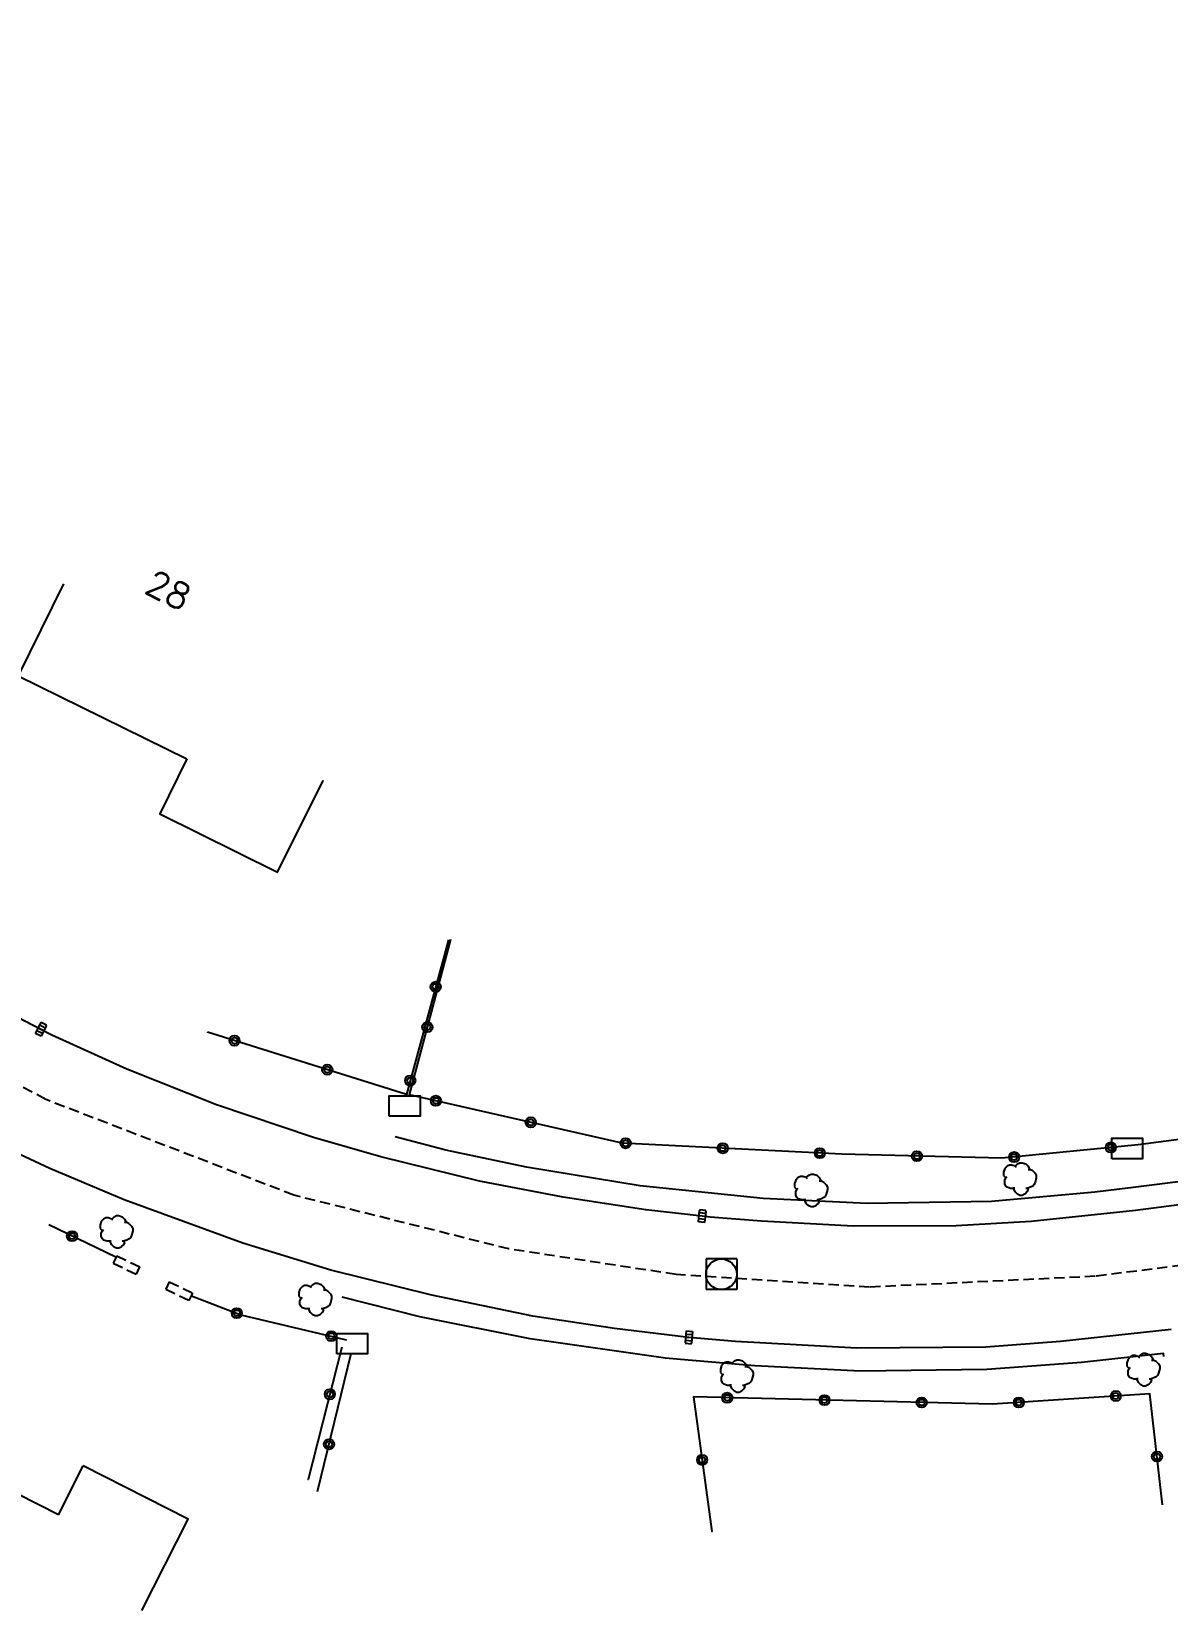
# Model space of a CAD drawing. Header units: millimetres. Extents: x 135000 to 136000, y 129211 to 130000.
# Drawn here: x 135112.2 to 135167.6, y 129575.2 to 129652.3 of the extents above; entities that cross this region are included whole.
import ezdxf
from ezdxf.enums import TextEntityAlignment as Align

# ---------------------------------------------------------------- set-up
doc = ezdxf.new("R2010")
doc.units = ezdxf.units.MM
doc.linetypes.add('DASHED', pattern=[0.75, 0.5, -0.25])
doc.layers.get('0').update_dxf_attribs({"linetype": 'CONTINUOUS'})
for name, color, linetype in [('W0001', 6, 'DASHED'), ('W0008', 7, 'CONTINUOUS'), ('W0100', 7, 'CONTINUOUS'), ('W0105', 7, 'CONTINUOUS'), ('W0112', 1, 'DASHED'), ('W0300', 7, 'CONTINUOUS'), ('W0322', 7, 'CONTINUOUS'), ('W0400', 7, 'CONTINUOUS'), ('W0420', 7, 'CONTINUOUS'), ('W0991', 7, 'CONTINUOUS'), ('W1471', 7, 'CONTINUOUS')]:
    doc.layers.add(name, color=color, linetype=linetype)
doc.styles.get("Standard").update_dxf_attribs({"font": 'romans.shx', "width": 0.85})

# ---------------------------------------------------------------- blocks, each defined once
blk = doc.blocks.new('T300')
for p, q in [((-0.171, 0.743), (-0.057, 0.8)), ((-0.057, 0.8), (0.057, 0.8)), ((0.057, 0.8), (0.229, 0.743)), ((-0.8, 0.514), (-0.857, 0.343)), ((-0.857, 0.343), (-0.857, 0.171)), ((-0.857, 0.171), (-0.743, 0.057)), ((-0.686, 0.629), (-0.8, 0.514)), ((-0.8, -0.057), (-0.743, 0.057)), ((-0.743, 0.057), (-0.686, 0.114)), ((-0.571, 0.686), (-0.686, 0.629)), ((-0.457, 0.686), (-0.571, 0.686)), ((-0.286, 0.629), (-0.457, 0.686)), ((-0.286, 0.629), (-0.171, 0.743)), ((-0.229, 0.571), (-0.286, 0.629)), ((0.229, 0.743), (0.343, 0.629)), ((0.343, 0.629), (0.4, 0.514)), ((0.457, 0.457), (0.343, 0.457)), ((0.4, 0.514), (0.4, 0.457)), ((0.571, 0.4), (0.457, 0.457)), ((0.571, 0.4), (0.686, 0.286)), ((0.686, 0.286), (0.743, 0.171)), ((0.743, 0.057), (0.686, -0.171)), ((0.743, 0.171), (0.743, 0.057)), ((-0.8, -0.171), (-0.8, -0.057)), ((-0.8, -0.229), (-0.8, -0.171)), ((-0.743, -0.343), (-0.8, -0.229)), ((-0.686, -0.4), (-0.743, -0.343)), ((-0.514, -0.457), (-0.686, -0.4)), ((-0.4, -0.457), (-0.514, -0.457)), ((-0.4, -0.457), (-0.343, -0.457)), ((-0.343, -0.457), (-0.343, -0.4)), ((-0.343, -0.514), (-0.343, -0.457)), ((-0.286, -0.629), (-0.343, -0.514)), ((-0.171, -0.743), (-0.286, -0.629)), ((-0.057, -0.8), (-0.171, -0.743)), ((0.171, -0.743), (0.057, -0.8)), ((0.229, -0.686), (0.171, -0.743)), ((0.286, -0.457), (0.229, -0.457)), ((0.286, -0.629), (0.229, -0.686)), ((0.457, -0.4), (0.286, -0.457)), ((0.343, -0.514), (0.286, -0.629)), ((0.343, -0.514), (0.343, -0.457)), ((0.571, -0.343), (0.457, -0.4)), ((0.629, -0.286), (0.571, -0.343)), ((0.686, -0.171), (0.629, -0.286)), ((0.057, -0.8), (-0.057, -0.8))]:
    blk.add_line(p, q)
blk = doc.blocks.new('T1471')
at = {"color": 0, "linetype": 'Continuous', "flags": 128}
blk.add_lwpolyline([(-0.75, -0.5), (-0.75, 0.5), (0.75, 0.5), (0.75, -0.5), (-0.75, -0.5)], dxfattribs=at)
blk = doc.blocks.new('T400')
for p, q in [((-0.15, 0.3), (0.15, 0.3)), ((-0.15, -0.25), (-0.15, 0.3)), ((-0.15, 0.15), (0.15, 0.15)), ((-0.15, 0), (0.15, 0)), ((0.15, 0.3), (0.15, -0.25)), ((-0.15, -0.15), (0.15, -0.15)), ((-0.15, -0.25), (-0.15, -0.3)), ((-0.15, -0.3), (0.15, -0.3)), ((0.15, -0.3), (0.15, -0.25))]:
    blk.add_line(p, q)
blk = doc.blocks.new('T420')
for p, q in [((0.75, 0.75), (-0.75, 0.75)), ((-0.75, 0.75), (-0.75, -0.75)), ((0.75, 0.75), (0.75, -0.75)), ((0.75, -0.75), (-0.75, -0.75))]:
    blk.add_line(p, q)
blk.add_ellipse((0, 0), major_axis=(-0.53, 0.53), ratio=1, start_param=3.926991, end_param=10.210176)
blk = doc.blocks.new('t322o')
at = {"color": 0, "linetype": 'Continuous'}
for radius in [0.25, 0.15]:
    blk.add_circle((0, 0), radius, dxfattribs=at)

msp = doc.modelspace()

# ---------------------------------------------------------------- linework, layer by layer
at = {"layer": 'W0001'}
msp.add_lwpolyline([(135195.041, 129595.942), (135184.012, 129594.013), (135164.114, 129591.496), (135153.09, 129590.964), (135143.643, 129591.582), (135135.473, 129592.832), (135124.961, 129595.46), (135112.846, 129600.134), (135104.069, 129604.805), (135097.513, 129608.919), (135087.508, 129617.032), (135081.238, 129623.366), (135074.346, 129631.758), (135069.284, 129639.57), (135062.102, 129651.201), (135053.755, 129664.747), (135043.494, 129681.404), (135031.134, 129701.482), (135020.994, 129717.902), (135009.515, 129736.472), (135003.841, 129745.704)], dxfattribs=at)
at = {"layer": 'W0008'}
for points in [[(135182.416, 129596.822), (135166.092, 129594.703), (135160.997, 129594.173), (135157.327, 129593.959), (135152.293, 129593.938), (135147.81, 129594.181), (135145.309, 129594.387), (135144.917, 129594.43), (135142.17, 129594.74), (135138.134, 129595.354), (135134.046, 129596.14), (135129.211, 129597.326), (135125.925, 129598.272), (135121.191, 129599.876), (135116.804, 129601.606), (135113.145, 129603.268), (135112.602, 129603.547), (135109.526, 129605.14)], [(135167.826, 129588.903), (135162.421, 129588.306), (135158.781, 129588.039), (135152.475, 129587.981), (135146.553, 129588.314), (135144.27, 129588.512), (135140.636, 129588.941), (135136.643, 129589.549), (135131.708, 129590.566), (135126.777, 129591.801), (135122.475, 129593.113), (135116.685, 129595.223), (135113.043, 129596.758), (135110.38, 129597.998)]]:
    msp.add_lwpolyline(points, dxfattribs=at)
at = {"layer": 'W0100'}
for q in [(135099.895, 129586.744), (135114.681, 129582.234)]:
    msp.add_line((135113.468, 129579.846), q, dxfattribs=at)
for points in [[(135113.715, 129625.314), (135111.505, 129620.829), (135119.739, 129616.771)], [(135119.739, 129616.771), (135118.417, 129614.089), (135124.177, 129611.239), (135126.395, 129615.72), (135126.395, 129615.72), (135126.395, 129615.72), (135126.395, 129615.72), (135126.395, 129615.72), (135126.395, 129615.72), (135126.395, 129615.72), (135126.395, 129615.72), (135126.395, 129615.72), (135126.395, 129615.72), (135126.395, 129615.72), (135126.395, 129615.72), (135126.395, 129615.72), (135126.395, 129615.72), (135126.395, 129615.72), (135126.395, 129615.72), (135126.395, 129615.72), (135126.395, 129615.72), (135126.395, 129615.72), (135126.395, 129615.72), (135126.395, 129615.72), (135126.395, 129615.72), (135126.395, 129615.72), (135126.395, 129615.72), (135126.395, 129615.72), (135126.395, 129615.72), (135126.395, 129615.72), (135126.395, 129615.72), (135126.395, 129615.72), (135126.395, 129615.72), (135126.395, 129615.72), (135126.395, 129615.72), (135126.395, 129615.72), (135126.395, 129615.72), (135126.395, 129615.72), (135126.395, 129615.72), (135126.395, 129615.72), (135126.395, 129615.72), (135126.395, 129615.72), (135126.395, 129615.72), (135126.395, 129615.72), (135126.395, 129615.72), (135126.395, 129615.72), (135126.395, 129615.72), (135126.395, 129615.72), (135126.395, 129615.72), (135126.395, 129615.72), (135126.395, 129615.72), (135126.395, 129615.72), (135126.395, 129615.72), (135126.395, 129615.72), (135126.395, 129615.72), (135126.395, 129615.72), (135126.395, 129615.72), (135126.395, 129615.72), (135126.395, 129615.72), (135126.395, 129615.72), (135126.395, 129615.72), (135126.395, 129615.72), (135126.395, 129615.72), (135126.395, 129615.72), (135126.395, 129615.72), (135126.395, 129615.72), (135126.395, 129615.72), (135126.395, 129615.72), (135126.395, 129615.72), (135126.395, 129615.72), (135126.395, 129615.72), (135126.395, 129615.72), (135126.395, 129615.72), (135126.395, 129615.72), (135126.395, 129615.72), (135126.395, 129615.72), (135126.395, 129615.72), (135126.395, 129615.72), (135126.395, 129615.72), (135126.395, 129615.72), (135126.395, 129615.72), (135126.395, 129615.72), (135126.395, 129615.72), (135126.395, 129615.72), (135126.395, 129615.72), (135126.395, 129615.72), (135126.395, 129615.72), (135126.395, 129615.72), (135126.395, 129615.72), (135126.395, 129615.72), (135126.395, 129615.72), (135126.395, 129615.72), (135126.395, 129615.72), (135126.395, 129615.72), (135126.395, 129615.72), (135126.395, 129615.72), (135126.395, 129615.72), (135126.395, 129615.72), (135126.395, 129615.72), (135126.395, 129615.72), (135126.395, 129615.72), (135126.395, 129615.72), (135126.395, 129615.72), (135126.395, 129615.72), (135126.395, 129615.72), (135126.395, 129615.72), (135126.395, 129615.72), (135126.395, 129615.72), (135126.395, 129615.72), (135126.395, 129615.72), (135126.395, 129615.72), (135126.395, 129615.72), (135126.395, 129615.72), (135126.395, 129615.72), (135126.395, 129615.72), (135126.395, 129615.72), (135126.395, 129615.72), (135126.395, 129615.72)], [(135117.535, 129575.174), (135119.801, 129579.632), (135114.681, 129582.234)]]:
    msp.add_lwpolyline(points, dxfattribs=at)
at = {"layer": 'W0105'}
for points in [[(135186.617, 129627.525), (135186.786, 129627.531), (135189.38, 129607.518), (135189.514, 129605.925), (135189.407, 129604.51), (135189.032, 129603.06), (135188.4, 129601.724), (135187.524, 129600.608), (135186.298, 129599.482), (135185.153, 129598.834), (135183.514, 129598.205), (135180.223, 129597.627), (135165.847, 129595.822), (135164.106, 129595.606), (135159.052, 129595.155), (135152.972, 129595.055), (135147.904, 129595.295), (135141.884, 129595.916), (135136.33, 129596.825), (135132.402, 129597.656), (135129.913, 129598.3)], [(135167.474, 129587.577), (135167.461, 129587.719), (135163.452, 129587.288), (135158.82, 129586.935), (135152.659, 129586.86), (135147.488, 129587.117), (135143.858, 129587.426), (135143.128, 129587.494), (135136.509, 129588.44), (135131.129, 129589.523), (135127.33, 129590.475)]]:
    msp.add_lwpolyline(points, dxfattribs=at)
at = {"layer": 'W0112'}
for points in [[(135116.313, 129592.501), (135116.14, 129592.141), (135117.276, 129591.594), (135117.45, 129591.954), (135117.45, 129591.954), (135117.45, 129591.954), (135117.45, 129591.954), (135117.45, 129591.954), (135117.45, 129591.954), (135117.45, 129591.954), (135117.45, 129591.954), (135117.45, 129591.954), (135117.45, 129591.954), (135117.45, 129591.954), (135117.45, 129591.954), (135117.45, 129591.954), (135117.45, 129591.954), (135117.45, 129591.954), (135117.45, 129591.954), (135117.45, 129591.954), (135117.45, 129591.954), (135117.45, 129591.954), (135117.45, 129591.954), (135117.45, 129591.954), (135117.45, 129591.954), (135117.45, 129591.954), (135117.45, 129591.954), (135117.45, 129591.954), (135117.45, 129591.954), (135117.45, 129591.954), (135117.45, 129591.954), (135117.45, 129591.954), (135117.45, 129591.954), (135117.45, 129591.954), (135117.45, 129591.954), (135117.45, 129591.954), (135117.45, 129591.954), (135117.45, 129591.954), (135117.45, 129591.954), (135117.45, 129591.954), (135117.45, 129591.954), (135117.45, 129591.954), (135117.45, 129591.954), (135117.45, 129591.954), (135117.45, 129591.954), (135117.45, 129591.954), (135117.45, 129591.954), (135117.45, 129591.954), (135117.45, 129591.954), (135117.45, 129591.954), (135117.45, 129591.954), (135117.45, 129591.954), (135117.45, 129591.954), (135117.45, 129591.954), (135117.45, 129591.954), (135117.45, 129591.954), (135117.45, 129591.954), (135117.45, 129591.954), (135117.45, 129591.954), (135117.45, 129591.954), (135117.45, 129591.954), (135117.45, 129591.954), (135117.45, 129591.954), (135117.45, 129591.954), (135117.45, 129591.954), (135117.45, 129591.954), (135117.45, 129591.954), (135117.45, 129591.954), (135117.45, 129591.954), (135117.45, 129591.954), (135117.45, 129591.954), (135117.45, 129591.954), (135117.45, 129591.954), (135117.45, 129591.954), (135117.45, 129591.954), (135117.45, 129591.954), (135117.45, 129591.954), (135117.45, 129591.954), (135117.45, 129591.954), (135117.45, 129591.954), (135117.45, 129591.954), (135117.45, 129591.954), (135117.45, 129591.954), (135117.45, 129591.954), (135117.45, 129591.954), (135117.45, 129591.954), (135117.45, 129591.954), (135117.45, 129591.954), (135117.45, 129591.954), (135117.45, 129591.954), (135117.45, 129591.954), (135117.45, 129591.954), (135117.45, 129591.954), (135117.45, 129591.954), (135117.45, 129591.954), (135117.45, 129591.954), (135117.45, 129591.954), (135117.45, 129591.954), (135117.45, 129591.954), (135117.45, 129591.954), (135117.45, 129591.954), (135117.45, 129591.954), (135117.45, 129591.954), (135117.45, 129591.954), (135117.45, 129591.954), (135117.45, 129591.954), (135117.45, 129591.954), (135117.45, 129591.954), (135117.45, 129591.954), (135117.45, 129591.954), (135117.45, 129591.954), (135117.45, 129591.954), (135117.45, 129591.954), (135117.45, 129591.954), (135117.45, 129591.954), (135117.45, 129591.954), (135117.45, 129591.954), (135117.45, 129591.954), (135117.45, 129591.954), (135117.45, 129591.954)], [(135116.313, 129592.501), (135117.45, 129591.954), (135117.45, 129591.954), (135117.45, 129591.954), (135117.45, 129591.954), (135117.45, 129591.954), (135117.45, 129591.954), (135117.45, 129591.954), (135117.45, 129591.954), (135117.45, 129591.954), (135117.45, 129591.954), (135117.45, 129591.954), (135117.45, 129591.954), (135117.45, 129591.954), (135117.45, 129591.954), (135117.45, 129591.954), (135117.45, 129591.954), (135117.45, 129591.954), (135117.45, 129591.954), (135117.45, 129591.954), (135117.45, 129591.954), (135117.45, 129591.954), (135117.45, 129591.954), (135117.45, 129591.954), (135117.45, 129591.954), (135117.45, 129591.954), (135117.45, 129591.954), (135117.45, 129591.954), (135117.45, 129591.954), (135117.45, 129591.954), (135117.45, 129591.954), (135117.45, 129591.954), (135117.45, 129591.954), (135117.45, 129591.954), (135117.45, 129591.954), (135117.45, 129591.954), (135117.45, 129591.954), (135117.45, 129591.954), (135117.45, 129591.954), (135117.45, 129591.954), (135117.45, 129591.954), (135117.45, 129591.954), (135117.45, 129591.954), (135117.45, 129591.954), (135117.45, 129591.954), (135117.45, 129591.954), (135117.45, 129591.954), (135117.45, 129591.954), (135117.45, 129591.954), (135117.45, 129591.954), (135117.45, 129591.954), (135117.45, 129591.954), (135117.45, 129591.954), (135117.45, 129591.954), (135117.45, 129591.954), (135117.45, 129591.954), (135117.45, 129591.954), (135117.45, 129591.954), (135117.45, 129591.954), (135117.45, 129591.954), (135117.45, 129591.954), (135117.45, 129591.954), (135117.45, 129591.954), (135117.45, 129591.954), (135117.45, 129591.954), (135117.45, 129591.954), (135117.45, 129591.954), (135117.45, 129591.954), (135117.45, 129591.954), (135117.45, 129591.954), (135117.45, 129591.954), (135117.45, 129591.954), (135117.45, 129591.954), (135117.45, 129591.954), (135117.45, 129591.954), (135117.45, 129591.954), (135117.45, 129591.954), (135117.45, 129591.954), (135117.45, 129591.954), (135117.45, 129591.954), (135117.45, 129591.954), (135117.45, 129591.954), (135117.45, 129591.954), (135117.45, 129591.954), (135117.45, 129591.954), (135117.45, 129591.954), (135117.45, 129591.954), (135117.45, 129591.954), (135117.45, 129591.954), (135117.45, 129591.954), (135117.45, 129591.954), (135117.45, 129591.954), (135117.45, 129591.954), (135117.45, 129591.954), (135117.45, 129591.954), (135117.45, 129591.954), (135117.45, 129591.954), (135117.45, 129591.954), (135117.45, 129591.954), (135117.45, 129591.954), (135117.45, 129591.954), (135117.45, 129591.954), (135117.45, 129591.954), (135117.45, 129591.954), (135117.45, 129591.954), (135117.45, 129591.954), (135117.45, 129591.954), (135117.45, 129591.954), (135117.45, 129591.954), (135117.45, 129591.954), (135117.45, 129591.954), (135117.45, 129591.954), (135117.45, 129591.954), (135117.45, 129591.954), (135117.45, 129591.954), (135117.45, 129591.954), (135117.45, 129591.954), (135117.45, 129591.954), (135117.45, 129591.954), (135117.45, 129591.954)], [(135118.885, 129591.227), (135118.71, 129590.867), (135119.852, 129590.313), (135120.026, 129590.673), (135120.026, 129590.673), (135120.026, 129590.673), (135120.026, 129590.673), (135120.026, 129590.673), (135120.026, 129590.673), (135120.026, 129590.673), (135120.026, 129590.673), (135120.026, 129590.673), (135120.026, 129590.673), (135120.026, 129590.673), (135120.026, 129590.673), (135120.026, 129590.673), (135120.026, 129590.673), (135120.026, 129590.673), (135120.026, 129590.673), (135120.026, 129590.673), (135120.026, 129590.673), (135120.026, 129590.673), (135120.026, 129590.673), (135120.026, 129590.673), (135120.026, 129590.673), (135120.026, 129590.673), (135120.026, 129590.673), (135120.026, 129590.673), (135120.026, 129590.673), (135120.026, 129590.673), (135120.026, 129590.673), (135120.026, 129590.673), (135120.026, 129590.673), (135120.026, 129590.673), (135120.026, 129590.673), (135120.026, 129590.673), (135120.026, 129590.673), (135120.026, 129590.673), (135120.026, 129590.673), (135120.026, 129590.673), (135120.026, 129590.673), (135120.026, 129590.673), (135120.026, 129590.673), (135120.026, 129590.673), (135120.026, 129590.673), (135120.026, 129590.673), (135120.026, 129590.673), (135120.026, 129590.673), (135120.026, 129590.673), (135120.026, 129590.673), (135120.026, 129590.673), (135120.026, 129590.673), (135120.026, 129590.673), (135120.026, 129590.673), (135120.026, 129590.673), (135120.026, 129590.673), (135120.026, 129590.673), (135120.026, 129590.673), (135120.026, 129590.673), (135120.026, 129590.673), (135120.026, 129590.673), (135120.026, 129590.673), (135120.026, 129590.673), (135120.026, 129590.673), (135120.026, 129590.673), (135120.026, 129590.673), (135120.026, 129590.673), (135120.026, 129590.673), (135120.026, 129590.673), (135120.026, 129590.673), (135120.026, 129590.673), (135120.026, 129590.673), (135120.026, 129590.673), (135120.026, 129590.673), (135120.026, 129590.673), (135120.026, 129590.673), (135120.026, 129590.673), (135120.026, 129590.673), (135120.026, 129590.673), (135120.026, 129590.673), (135120.026, 129590.673), (135120.026, 129590.673), (135120.026, 129590.673), (135120.026, 129590.673), (135120.026, 129590.673), (135120.026, 129590.673), (135120.026, 129590.673), (135120.026, 129590.673), (135120.026, 129590.673), (135120.026, 129590.673), (135120.026, 129590.673), (135120.026, 129590.673), (135120.026, 129590.673), (135120.026, 129590.673), (135120.026, 129590.673), (135120.026, 129590.673), (135120.026, 129590.673), (135120.026, 129590.673), (135120.026, 129590.673), (135120.026, 129590.673), (135120.026, 129590.673), (135120.026, 129590.673), (135120.026, 129590.673), (135120.026, 129590.673), (135120.026, 129590.673), (135120.026, 129590.673), (135120.026, 129590.673), (135120.026, 129590.673), (135120.026, 129590.673), (135120.026, 129590.673), (135120.026, 129590.673), (135120.026, 129590.673), (135120.026, 129590.673), (135120.026, 129590.673), (135120.026, 129590.673), (135120.026, 129590.673), (135120.026, 129590.673), (135120.026, 129590.673), (135120.026, 129590.673), (135120.026, 129590.673)], [(135118.885, 129591.227), (135120.026, 129590.673), (135120.026, 129590.673), (135120.026, 129590.673), (135120.026, 129590.673), (135120.026, 129590.673), (135120.026, 129590.673), (135120.026, 129590.673), (135120.026, 129590.673), (135120.026, 129590.673), (135120.026, 129590.673), (135120.026, 129590.673), (135120.026, 129590.673), (135120.026, 129590.673), (135120.026, 129590.673), (135120.026, 129590.673), (135120.026, 129590.673), (135120.026, 129590.673), (135120.026, 129590.673), (135120.026, 129590.673), (135120.026, 129590.673), (135120.026, 129590.673), (135120.026, 129590.673), (135120.026, 129590.673), (135120.026, 129590.673), (135120.026, 129590.673), (135120.026, 129590.673), (135120.026, 129590.673), (135120.026, 129590.673), (135120.026, 129590.673), (135120.026, 129590.673), (135120.026, 129590.673), (135120.026, 129590.673), (135120.026, 129590.673), (135120.026, 129590.673), (135120.026, 129590.673), (135120.026, 129590.673), (135120.026, 129590.673), (135120.026, 129590.673), (135120.026, 129590.673), (135120.026, 129590.673), (135120.026, 129590.673), (135120.026, 129590.673), (135120.026, 129590.673), (135120.026, 129590.673), (135120.026, 129590.673), (135120.026, 129590.673), (135120.026, 129590.673), (135120.026, 129590.673), (135120.026, 129590.673), (135120.026, 129590.673), (135120.026, 129590.673), (135120.026, 129590.673), (135120.026, 129590.673), (135120.026, 129590.673), (135120.026, 129590.673), (135120.026, 129590.673), (135120.026, 129590.673), (135120.026, 129590.673), (135120.026, 129590.673), (135120.026, 129590.673), (135120.026, 129590.673), (135120.026, 129590.673), (135120.026, 129590.673), (135120.026, 129590.673), (135120.026, 129590.673), (135120.026, 129590.673), (135120.026, 129590.673), (135120.026, 129590.673), (135120.026, 129590.673), (135120.026, 129590.673), (135120.026, 129590.673), (135120.026, 129590.673), (135120.026, 129590.673), (135120.026, 129590.673), (135120.026, 129590.673), (135120.026, 129590.673), (135120.026, 129590.673), (135120.026, 129590.673), (135120.026, 129590.673), (135120.026, 129590.673), (135120.026, 129590.673), (135120.026, 129590.673), (135120.026, 129590.673), (135120.026, 129590.673), (135120.026, 129590.673), (135120.026, 129590.673), (135120.026, 129590.673), (135120.026, 129590.673), (135120.026, 129590.673), (135120.026, 129590.673), (135120.026, 129590.673), (135120.026, 129590.673), (135120.026, 129590.673), (135120.026, 129590.673), (135120.026, 129590.673), (135120.026, 129590.673), (135120.026, 129590.673), (135120.026, 129590.673), (135120.026, 129590.673), (135120.026, 129590.673), (135120.026, 129590.673), (135120.026, 129590.673), (135120.026, 129590.673), (135120.026, 129590.673), (135120.026, 129590.673), (135120.026, 129590.673), (135120.026, 129590.673), (135120.026, 129590.673), (135120.026, 129590.673), (135120.026, 129590.673), (135120.026, 129590.673), (135120.026, 129590.673), (135120.026, 129590.673), (135120.026, 129590.673), (135120.026, 129590.673), (135120.026, 129590.673), (135120.026, 129590.673), (135120.026, 129590.673), (135120.026, 129590.673)]]:
    msp.add_lwpolyline(points, dxfattribs=at)
at = {"layer": 'W0322'}
for points in [[(135132.523, 129607.931), (135130.471, 129600.38), (135120.758, 129603.414), (135120.758, 129603.414), (135120.758, 129603.414), (135120.758, 129603.414), (135120.758, 129603.414), (135120.758, 129603.414), (135120.758, 129603.414), (135120.758, 129603.414), (135120.758, 129603.414), (135120.758, 129603.414), (135120.758, 129603.414), (135120.758, 129603.414), (135120.758, 129603.414), (135120.758, 129603.414), (135120.758, 129603.414), (135120.758, 129603.414), (135120.758, 129603.414), (135120.758, 129603.414), (135120.758, 129603.414), (135120.758, 129603.414), (135120.758, 129603.414), (135120.758, 129603.414), (135120.758, 129603.414), (135120.758, 129603.414), (135120.758, 129603.414), (135120.758, 129603.414), (135120.758, 129603.414), (135120.758, 129603.414), (135120.758, 129603.414), (135120.758, 129603.414), (135120.758, 129603.414), (135120.758, 129603.414), (135120.758, 129603.414), (135120.758, 129603.414), (135120.758, 129603.414), (135120.758, 129603.414), (135120.758, 129603.414), (135120.758, 129603.414), (135120.758, 129603.414), (135120.758, 129603.414), (135120.758, 129603.414), (135120.758, 129603.414), (135120.758, 129603.414), (135120.758, 129603.414), (135120.758, 129603.414), (135120.758, 129603.414), (135120.758, 129603.414), (135120.758, 129603.414), (135120.758, 129603.414), (135120.758, 129603.414), (135120.758, 129603.414), (135120.758, 129603.414), (135120.758, 129603.414), (135120.758, 129603.414), (135120.758, 129603.414), (135120.758, 129603.414), (135120.758, 129603.414), (135120.758, 129603.414), (135120.758, 129603.414), (135120.758, 129603.414), (135120.758, 129603.414), (135120.758, 129603.414), (135120.758, 129603.414), (135120.758, 129603.414), (135120.758, 129603.414), (135120.758, 129603.414), (135120.758, 129603.414), (135120.758, 129603.414), (135120.758, 129603.414), (135120.758, 129603.414), (135120.758, 129603.414), (135120.758, 129603.414), (135120.758, 129603.414), (135120.758, 129603.414), (135120.758, 129603.414), (135120.758, 129603.414), (135120.758, 129603.414), (135120.758, 129603.414), (135120.758, 129603.414), (135120.758, 129603.414), (135120.758, 129603.414), (135120.758, 129603.414), (135120.758, 129603.414), (135120.758, 129603.414), (135120.758, 129603.414), (135120.758, 129603.414), (135120.758, 129603.414), (135120.758, 129603.414), (135120.758, 129603.414), (135120.758, 129603.414), (135120.758, 129603.414), (135120.758, 129603.414), (135120.758, 129603.414), (135120.758, 129603.414), (135120.758, 129603.414), (135120.758, 129603.414), (135120.758, 129603.414), (135120.758, 129603.414), (135120.758, 129603.414)], [(135182.893, 129600.095), (135166.217, 129597.925), (135159.555, 129597.259), (135151.738, 129597.455), (135141.006, 129598.002), (135130.614, 129600.365), (135132.631, 129607.944), (135132.631, 129607.944), (135132.631, 129607.944), (135132.631, 129607.944), (135132.631, 129607.944), (135132.631, 129607.944), (135132.631, 129607.944), (135132.631, 129607.944), (135132.631, 129607.944), (135132.631, 129607.944), (135132.631, 129607.944), (135132.631, 129607.944), (135132.631, 129607.944), (135132.631, 129607.944), (135132.631, 129607.944), (135132.631, 129607.944), (135132.631, 129607.944), (135132.631, 129607.944), (135132.631, 129607.944), (135132.631, 129607.944), (135132.631, 129607.944), (135132.631, 129607.944), (135132.631, 129607.944), (135132.631, 129607.944), (135132.631, 129607.944), (135132.631, 129607.944), (135132.631, 129607.944), (135132.631, 129607.944), (135132.631, 129607.944), (135132.631, 129607.944), (135132.631, 129607.944), (135132.631, 129607.944), (135132.631, 129607.944), (135132.631, 129607.944), (135132.631, 129607.944), (135132.631, 129607.944), (135132.631, 129607.944), (135132.631, 129607.944), (135132.631, 129607.944), (135132.631, 129607.944), (135132.631, 129607.944), (135132.631, 129607.944), (135132.631, 129607.944), (135132.631, 129607.944), (135132.631, 129607.944), (135132.631, 129607.944), (135132.631, 129607.944), (135132.631, 129607.944), (135132.631, 129607.944), (135132.631, 129607.944), (135132.631, 129607.944), (135132.631, 129607.944), (135132.631, 129607.944), (135132.631, 129607.944), (135132.631, 129607.944), (135132.631, 129607.944), (135132.631, 129607.944), (135132.631, 129607.944), (135132.631, 129607.944), (135132.631, 129607.944), (135132.631, 129607.944), (135132.631, 129607.944), (135132.631, 129607.944), (135132.631, 129607.944), (135132.631, 129607.944), (135132.631, 129607.944), (135132.631, 129607.944), (135132.631, 129607.944), (135132.631, 129607.944), (135132.631, 129607.944), (135132.631, 129607.944), (135132.631, 129607.944), (135132.631, 129607.944), (135132.631, 129607.944), (135132.631, 129607.944), (135132.631, 129607.944), (135132.631, 129607.944), (135132.631, 129607.944), (135132.631, 129607.944), (135132.631, 129607.944), (135132.631, 129607.944), (135132.631, 129607.944), (135132.631, 129607.944), (135132.631, 129607.944), (135132.631, 129607.944), (135132.631, 129607.944), (135132.631, 129607.944), (135132.631, 129607.944), (135132.631, 129607.944)], [(135132.631, 129607.944), (135132.631, 129607.944), (135132.631, 129607.944), (135132.631, 129607.944), (135132.631, 129607.944), (135132.631, 129607.944), (135132.631, 129607.944), (135132.631, 129607.944), (135132.631, 129607.944), (135132.631, 129607.944), (135132.631, 129607.944), (135132.631, 129607.944), (135132.631, 129607.944), (135132.631, 129607.944), (135132.631, 129607.944), (135132.631, 129607.944), (135132.631, 129607.944), (135132.631, 129607.944), (135132.631, 129607.944), (135132.631, 129607.944)], [(135120.758, 129603.414), (135120.758, 129603.414), (135120.758, 129603.414), (135120.758, 129603.414), (135120.758, 129603.414), (135120.758, 129603.414), (135120.758, 129603.414), (135120.758, 129603.414), (135120.758, 129603.414), (135120.758, 129603.414), (135120.758, 129603.414), (135120.758, 129603.414), (135120.758, 129603.414), (135120.758, 129603.414), (135120.758, 129603.414), (135120.758, 129603.414), (135120.758, 129603.414), (135120.758, 129603.414), (135120.758, 129603.414), (135120.758, 129603.414)], [(135116.275, 129592.429), (135116.275, 129592.429), (135116.275, 129592.429), (135116.275, 129592.429), (135116.275, 129592.429), (135116.275, 129592.429), (135116.275, 129592.429), (135116.275, 129592.429), (135116.275, 129592.429), (135116.275, 129592.429), (135116.275, 129592.429), (135116.275, 129592.429), (135116.275, 129592.429), (135116.275, 129592.429), (135116.275, 129592.429), (135116.275, 129592.429), (135116.275, 129592.429), (135116.275, 129592.429), (135116.275, 129592.429), (135113.002, 129594.002)], [(135116.275, 129592.429), (135116.275, 129592.429), (135116.275, 129592.429), (135116.275, 129592.429), (135116.275, 129592.429), (135116.275, 129592.429), (135116.275, 129592.429), (135116.275, 129592.429), (135116.275, 129592.429), (135116.275, 129592.429), (135116.275, 129592.429), (135116.275, 129592.429), (135116.275, 129592.429), (135116.275, 129592.429), (135116.275, 129592.429), (135116.275, 129592.429), (135116.275, 129592.429), (135116.275, 129592.429), (135116.275, 129592.429), (135116.275, 129592.429), (135116.275, 129592.429), (135116.275, 129592.429), (135116.275, 129592.429), (135116.275, 129592.429), (135116.275, 129592.429), (135116.275, 129592.429), (135116.275, 129592.429), (135116.275, 129592.429), (135116.275, 129592.429), (135116.275, 129592.429), (135116.275, 129592.429), (135116.275, 129592.429), (135116.275, 129592.429), (135116.275, 129592.429), (135116.275, 129592.429), (135116.275, 129592.429), (135116.275, 129592.429), (135116.275, 129592.429), (135116.275, 129592.429), (135116.275, 129592.429), (135116.275, 129592.429), (135116.275, 129592.429), (135116.275, 129592.429), (135116.275, 129592.429), (135116.275, 129592.429), (135116.275, 129592.429), (135116.275, 129592.429), (135116.275, 129592.429), (135116.275, 129592.429), (135116.275, 129592.429), (135116.275, 129592.429), (135116.275, 129592.429), (135116.275, 129592.429), (135116.275, 129592.429), (135116.275, 129592.429), (135116.275, 129592.429), (135116.275, 129592.429), (135116.275, 129592.429), (135116.275, 129592.429), (135116.275, 129592.429), (135116.275, 129592.429), (135116.275, 129592.429), (135116.275, 129592.429), (135116.275, 129592.429), (135116.275, 129592.429), (135116.275, 129592.429), (135116.275, 129592.429), (135116.275, 129592.429), (135116.275, 129592.429), (135116.275, 129592.429), (135116.275, 129592.429), (135116.275, 129592.429), (135116.275, 129592.429), (135116.275, 129592.429), (135116.275, 129592.429), (135116.275, 129592.429), (135116.275, 129592.429), (135116.275, 129592.429), (135116.275, 129592.429), (135116.275, 129592.429), (135116.275, 129592.429), (135116.275, 129592.429), (135116.275, 129592.429), (135116.275, 129592.429), (135116.275, 129592.429), (135116.275, 129592.429), (135116.275, 129592.429), (135116.275, 129592.429), (135116.275, 129592.429), (135116.275, 129592.429), (135116.275, 129592.429), (135116.275, 129592.429), (135116.275, 129592.429), (135116.275, 129592.429), (135116.275, 129592.429), (135116.275, 129592.429), (135116.275, 129592.429), (135116.275, 129592.429), (135116.275, 129592.429), (135116.275, 129592.429), (135116.275, 129592.429)], [(135119.967, 129590.543), (135122.386, 129589.62), (135127.531, 129588.398), (135127.531, 129588.398), (135127.531, 129588.398), (135127.531, 129588.398), (135127.531, 129588.398), (135127.531, 129588.398), (135127.531, 129588.398), (135127.531, 129588.398), (135127.531, 129588.398), (135127.531, 129588.398), (135127.531, 129588.398), (135127.531, 129588.398), (135127.531, 129588.398), (135127.531, 129588.398), (135127.531, 129588.398), (135127.531, 129588.398), (135127.531, 129588.398), (135127.531, 129588.398), (135127.531, 129588.398), (135127.531, 129588.398), (135127.531, 129588.398), (135127.531, 129588.398), (135127.531, 129588.398), (135127.531, 129588.398), (135127.531, 129588.398), (135127.531, 129588.398), (135127.531, 129588.398), (135127.531, 129588.398), (135127.531, 129588.398), (135127.531, 129588.398), (135127.531, 129588.398), (135127.531, 129588.398), (135127.531, 129588.398), (135127.531, 129588.398), (135127.531, 129588.398), (135127.531, 129588.398), (135127.531, 129588.398), (135127.531, 129588.398), (135127.531, 129588.398), (135127.531, 129588.398), (135127.531, 129588.398), (135127.531, 129588.398), (135127.531, 129588.398), (135127.531, 129588.398), (135127.531, 129588.398), (135127.531, 129588.398), (135127.531, 129588.398), (135127.531, 129588.398), (135127.531, 129588.398), (135127.531, 129588.398), (135127.531, 129588.398), (135127.531, 129588.398), (135127.531, 129588.398), (135127.531, 129588.398), (135127.531, 129588.398), (135127.531, 129588.398), (135127.531, 129588.398), (135127.531, 129588.398), (135127.531, 129588.398), (135127.531, 129588.398), (135127.531, 129588.398), (135127.531, 129588.398), (135127.531, 129588.398), (135127.531, 129588.398), (135127.531, 129588.398), (135127.531, 129588.398), (135127.531, 129588.398), (135127.531, 129588.398), (135127.531, 129588.398), (135127.531, 129588.398), (135127.531, 129588.398), (135127.531, 129588.398), (135127.531, 129588.398), (135127.531, 129588.398), (135127.531, 129588.398), (135127.531, 129588.398), (135127.531, 129588.398), (135127.531, 129588.398), (135127.531, 129588.398), (135127.531, 129588.398), (135127.531, 129588.398), (135127.531, 129588.398), (135127.531, 129588.398), (135127.531, 129588.398), (135127.531, 129588.398), (135127.531, 129588.398), (135127.531, 129588.398), (135127.531, 129588.398), (135127.531, 129588.398), (135127.531, 129588.398), (135127.531, 129588.398), (135127.531, 129588.398), (135127.531, 129588.398), (135127.531, 129588.398), (135127.531, 129588.398), (135127.531, 129588.398), (135127.531, 129588.398), (135127.531, 129588.398), (135127.531, 129588.398)], [(135127.531, 129588.398), (135127.531, 129588.398), (135127.531, 129588.398), (135127.531, 129588.398), (135127.531, 129588.398), (135127.531, 129588.398), (135127.531, 129588.398), (135127.531, 129588.398), (135127.531, 129588.398), (135127.531, 129588.398), (135127.531, 129588.398), (135127.531, 129588.398), (135127.531, 129588.398), (135127.531, 129588.398), (135127.531, 129588.398), (135127.531, 129588.398), (135127.531, 129588.398), (135127.531, 129588.398), (135127.531, 129588.398)], [(135127.316, 129588.033), (135125.664, 129581.57), (135125.664, 129581.57), (135125.664, 129581.57), (135125.664, 129581.57), (135125.664, 129581.57), (135125.664, 129581.57), (135125.664, 129581.57), (135125.664, 129581.57), (135125.664, 129581.57), (135125.664, 129581.57), (135125.664, 129581.57), (135125.664, 129581.57), (135125.664, 129581.57), (135125.664, 129581.57), (135125.664, 129581.57), (135125.664, 129581.57), (135125.664, 129581.57), (135125.664, 129581.57), (135125.664, 129581.57), (135125.664, 129581.57), (135125.664, 129581.57), (135125.664, 129581.57), (135125.664, 129581.57), (135125.664, 129581.57), (135125.664, 129581.57), (135125.664, 129581.57), (135125.664, 129581.57), (135125.664, 129581.57), (135125.664, 129581.57), (135125.664, 129581.57), (135125.664, 129581.57), (135125.664, 129581.57), (135125.664, 129581.57), (135125.664, 129581.57), (135125.664, 129581.57), (135125.664, 129581.57), (135125.664, 129581.57), (135125.664, 129581.57), (135125.664, 129581.57), (135125.664, 129581.57), (135125.664, 129581.57), (135125.664, 129581.57), (135125.664, 129581.57), (135125.664, 129581.57), (135125.664, 129581.57), (135125.664, 129581.57), (135125.664, 129581.57), (135125.664, 129581.57), (135125.664, 129581.57), (135125.664, 129581.57), (135125.664, 129581.57), (135125.664, 129581.57), (135125.664, 129581.57), (135125.664, 129581.57), (135125.664, 129581.57), (135125.664, 129581.57), (135125.664, 129581.57), (135125.664, 129581.57), (135125.664, 129581.57), (135125.664, 129581.57), (135125.664, 129581.57), (135125.664, 129581.57), (135125.664, 129581.57), (135125.664, 129581.57), (135125.664, 129581.57), (135125.664, 129581.57), (135125.664, 129581.57), (135125.664, 129581.57), (135125.664, 129581.57), (135125.664, 129581.57), (135125.664, 129581.57), (135125.664, 129581.57), (135125.664, 129581.57), (135125.664, 129581.57), (135125.664, 129581.57), (135125.664, 129581.57), (135125.664, 129581.57), (135125.664, 129581.57), (135125.664, 129581.57), (135125.664, 129581.57), (135125.664, 129581.57), (135125.664, 129581.57), (135125.664, 129581.57), (135125.664, 129581.57), (135125.664, 129581.57), (135125.664, 129581.57), (135125.664, 129581.57), (135125.664, 129581.57), (135125.664, 129581.57), (135125.664, 129581.57), (135125.664, 129581.57), (135125.664, 129581.57), (135125.664, 129581.57), (135125.664, 129581.57), (135125.664, 129581.57), (135125.664, 129581.57), (135125.664, 129581.57), (135125.664, 129581.57), (135125.664, 129581.57), (135125.664, 129581.57)], [(135126.123, 129580.985), (135126.123, 129580.985), (135126.123, 129580.985), (135126.123, 129580.985), (135126.123, 129580.985), (135126.123, 129580.985), (135126.123, 129580.985), (135126.123, 129580.985), (135126.123, 129580.985), (135126.123, 129580.985), (135126.123, 129580.985), (135126.123, 129580.985), (135126.123, 129580.985), (135126.123, 129580.985), (135126.123, 129580.985), (135126.123, 129580.985), (135126.123, 129580.985), (135126.123, 129580.985), (135126.123, 129580.985), (135127.773, 129587.726)], [(135167.416, 129580.331), (135166.785, 129585.759), (135159.096, 129585.247), (135144.501, 129585.603), (135145.389, 129579.035), (135145.389, 129579.035), (135145.389, 129579.035), (135145.389, 129579.035), (135145.389, 129579.035), (135145.389, 129579.035), (135145.389, 129579.035), (135145.389, 129579.035), (135145.389, 129579.035), (135145.389, 129579.035), (135145.389, 129579.035), (135145.389, 129579.035), (135145.389, 129579.035), (135145.389, 129579.035), (135145.389, 129579.035), (135145.389, 129579.035), (135145.389, 129579.035), (135145.389, 129579.035), (135145.389, 129579.035), (135145.389, 129579.035), (135145.389, 129579.035), (135145.389, 129579.035), (135145.389, 129579.035), (135145.389, 129579.035), (135145.389, 129579.035), (135145.389, 129579.035), (135145.389, 129579.035), (135145.389, 129579.035), (135145.389, 129579.035), (135145.389, 129579.035), (135145.389, 129579.035), (135145.389, 129579.035), (135145.389, 129579.035), (135145.389, 129579.035), (135145.389, 129579.035), (135145.389, 129579.035), (135145.389, 129579.035), (135145.389, 129579.035), (135145.389, 129579.035), (135145.389, 129579.035), (135145.389, 129579.035), (135145.389, 129579.035), (135145.389, 129579.035), (135145.389, 129579.035), (135145.389, 129579.035), (135145.389, 129579.035), (135145.389, 129579.035), (135145.389, 129579.035), (135145.389, 129579.035), (135145.389, 129579.035), (135145.389, 129579.035), (135145.389, 129579.035), (135145.389, 129579.035), (135145.389, 129579.035), (135145.389, 129579.035), (135145.389, 129579.035), (135145.389, 129579.035), (135145.389, 129579.035), (135145.389, 129579.035), (135145.389, 129579.035), (135145.389, 129579.035), (135145.389, 129579.035), (135145.389, 129579.035), (135145.389, 129579.035), (135145.389, 129579.035), (135145.389, 129579.035), (135145.389, 129579.035), (135145.389, 129579.035), (135145.389, 129579.035), (135145.389, 129579.035), (135145.389, 129579.035), (135145.389, 129579.035), (135145.389, 129579.035), (135145.389, 129579.035), (135145.389, 129579.035), (135145.389, 129579.035), (135145.389, 129579.035), (135145.389, 129579.035), (135145.389, 129579.035), (135145.389, 129579.035), (135145.389, 129579.035), (135145.389, 129579.035), (135145.389, 129579.035), (135145.389, 129579.035), (135145.389, 129579.035), (135145.389, 129579.035), (135145.389, 129579.035), (135145.389, 129579.035), (135145.389, 129579.035), (135145.389, 129579.035), (135145.389, 129579.035), (135145.389, 129579.035), (135145.389, 129579.035), (135145.389, 129579.035), (135145.389, 129579.035), (135145.389, 129579.035), (135145.389, 129579.035)], [(135125.664, 129581.57), (135125.664, 129581.57), (135125.664, 129581.57), (135125.664, 129581.57), (135125.664, 129581.57), (135125.664, 129581.57), (135125.664, 129581.57), (135125.664, 129581.57), (135125.664, 129581.57), (135125.664, 129581.57), (135125.664, 129581.57), (135125.664, 129581.57), (135125.664, 129581.57), (135125.664, 129581.57), (135125.664, 129581.57), (135125.664, 129581.57), (135125.664, 129581.57), (135125.664, 129581.57), (135125.664, 129581.57), (135125.664, 129581.57)], [(135126.123, 129580.985), (135126.123, 129580.985), (135126.123, 129580.985), (135126.123, 129580.985), (135126.123, 129580.985), (135126.123, 129580.985), (135126.123, 129580.985), (135126.123, 129580.985), (135126.123, 129580.985), (135126.123, 129580.985), (135126.123, 129580.985), (135126.123, 129580.985), (135126.123, 129580.985), (135126.123, 129580.985), (135126.123, 129580.985), (135126.123, 129580.985), (135126.123, 129580.985), (135126.123, 129580.985), (135126.123, 129580.985), (135126.123, 129580.985), (135126.123, 129580.985), (135126.123, 129580.985), (135126.123, 129580.985), (135126.123, 129580.985), (135126.123, 129580.985), (135126.123, 129580.985), (135126.123, 129580.985), (135126.123, 129580.985), (135126.123, 129580.985), (135126.123, 129580.985), (135126.123, 129580.985), (135126.123, 129580.985), (135126.123, 129580.985), (135126.123, 129580.985), (135126.123, 129580.985), (135126.123, 129580.985), (135126.123, 129580.985), (135126.123, 129580.985), (135126.123, 129580.985), (135126.123, 129580.985), (135126.123, 129580.985), (135126.123, 129580.985), (135126.123, 129580.985), (135126.123, 129580.985), (135126.123, 129580.985), (135126.123, 129580.985), (135126.123, 129580.985), (135126.123, 129580.985), (135126.123, 129580.985), (135126.123, 129580.985), (135126.123, 129580.985), (135126.123, 129580.985), (135126.123, 129580.985), (135126.123, 129580.985), (135126.123, 129580.985), (135126.123, 129580.985), (135126.123, 129580.985), (135126.123, 129580.985), (135126.123, 129580.985), (135126.123, 129580.985), (135126.123, 129580.985), (135126.123, 129580.985), (135126.123, 129580.985), (135126.123, 129580.985), (135126.123, 129580.985), (135126.123, 129580.985), (135126.123, 129580.985), (135126.123, 129580.985), (135126.123, 129580.985), (135126.123, 129580.985), (135126.123, 129580.985), (135126.123, 129580.985), (135126.123, 129580.985), (135126.123, 129580.985), (135126.123, 129580.985), (135126.123, 129580.985), (135126.123, 129580.985), (135126.123, 129580.985), (135126.123, 129580.985), (135126.123, 129580.985), (135126.123, 129580.985), (135126.123, 129580.985), (135126.123, 129580.985), (135126.123, 129580.985), (135126.123, 129580.985), (135126.123, 129580.985), (135126.123, 129580.985), (135126.123, 129580.985), (135126.123, 129580.985), (135126.123, 129580.985), (135126.123, 129580.985), (135126.123, 129580.985), (135126.123, 129580.985), (135126.123, 129580.985), (135126.123, 129580.985), (135126.123, 129580.985), (135126.123, 129580.985), (135126.123, 129580.985), (135126.123, 129580.985), (135126.123, 129580.985), (135126.123, 129580.985)], [(135145.389, 129579.035), (135145.389, 129579.035), (135145.389, 129579.035), (135145.389, 129579.035), (135145.389, 129579.035), (135145.389, 129579.035), (135145.389, 129579.035), (135145.389, 129579.035), (135145.389, 129579.035), (135145.389, 129579.035), (135145.389, 129579.035), (135145.389, 129579.035), (135145.389, 129579.035), (135145.389, 129579.035), (135145.389, 129579.035), (135145.389, 129579.035), (135145.389, 129579.035), (135145.389, 129579.035), (135145.389, 129579.035), (135145.389, 129579.035)]]:
    msp.add_lwpolyline(points, dxfattribs=at)

# ---------------------------------------------------------------- block references
at = {"layer": 'W0300'}
for p in [(135160.501, 129596.243), (135150.293, 129595.685), (135116.358, 129593.662), (135126.067, 129590.359), (135166.529, 129586.933), (135146.665, 129586.62)]:
    msp.add_blockref('T300', p, dxfattribs=at)
at = {"layer": 'W0322'}
for p, rotation in [((135131.9, 129605.639), 254.7968300801419), ((135131.493, 129603.669), 75.09719813246757), ((135122.071, 129603.004), 162.6529944067017), ((135126.605, 129601.588), 162.6529944067017), ((135130.655, 129601.055), 254.7968300801419), ((135131.912, 129600.07), 167.1896435971141), ((135136.543, 129599.017), 167.1896435971141), ((135141.179, 129597.993), 177.0823019577853), ((135145.923, 129597.751), 177.0823019577853), ((135150.667, 129597.51), 177.0823019577853), ((135164.886, 129597.792), 185.7089206106307), ((135155.414, 129597.363), 178.5636429512494), ((135160.16, 129597.319), 185.7089206106307), ((135114.134, 129593.458), 154.331188814679), ((135122.186, 129589.696), 339.1151005154236), ((135126.799, 129588.572), 346.6390806797066), ((135126.728, 129585.732), 255.6616263347901), ((135146.145, 129585.563), 178.6026042911551), ((135150.894, 129585.447), 178.6026042911551), ((135155.643, 129585.331), 178.6026042911551), ((135160.389, 129585.333), 183.8095846848904), ((135165.128, 129585.649), 183.8095846848904), ((135126.688, 129583.292), 76.24602146300624), ((135144.917, 129582.526), 277.699653295799), ((135167.142, 129582.69), 96.63073344409455)]:
    msp.add_blockref('t322o', p, dxfattribs=dict(at, rotation=rotation))
at = {"layer": 'W0400'}
for p, rotation in [((135112.621, 129603.556), 153.5777736398623), ((135144.917, 129594.43), 173.6657009840352), ((135144.27, 129588.512), 355.0395160906701)]:
    msp.add_blockref('T400', p, dxfattribs=dict(at, rotation=rotation))
at = {"layer": 'W0420'}
msp.add_blockref('T420', (135145.856, 129591.595), dxfattribs=at)
at = {"layer": 'W1471'}
for p in [(135130.384, 129599.813), (135165.677, 129597.74), (135127.814, 129588.207)]:
    msp.add_blockref('T1471', p, dxfattribs=at)

# ---------------------------------------------------------------- texts
at = {"layer": 'W0991'}
msp.add_text('28', height=1.25, rotation=333.77089, dxfattribs=at).set_placement((135118.841, 129625.018), align=Align.MIDDLE)

doc.saveas('drawing.dxf')
